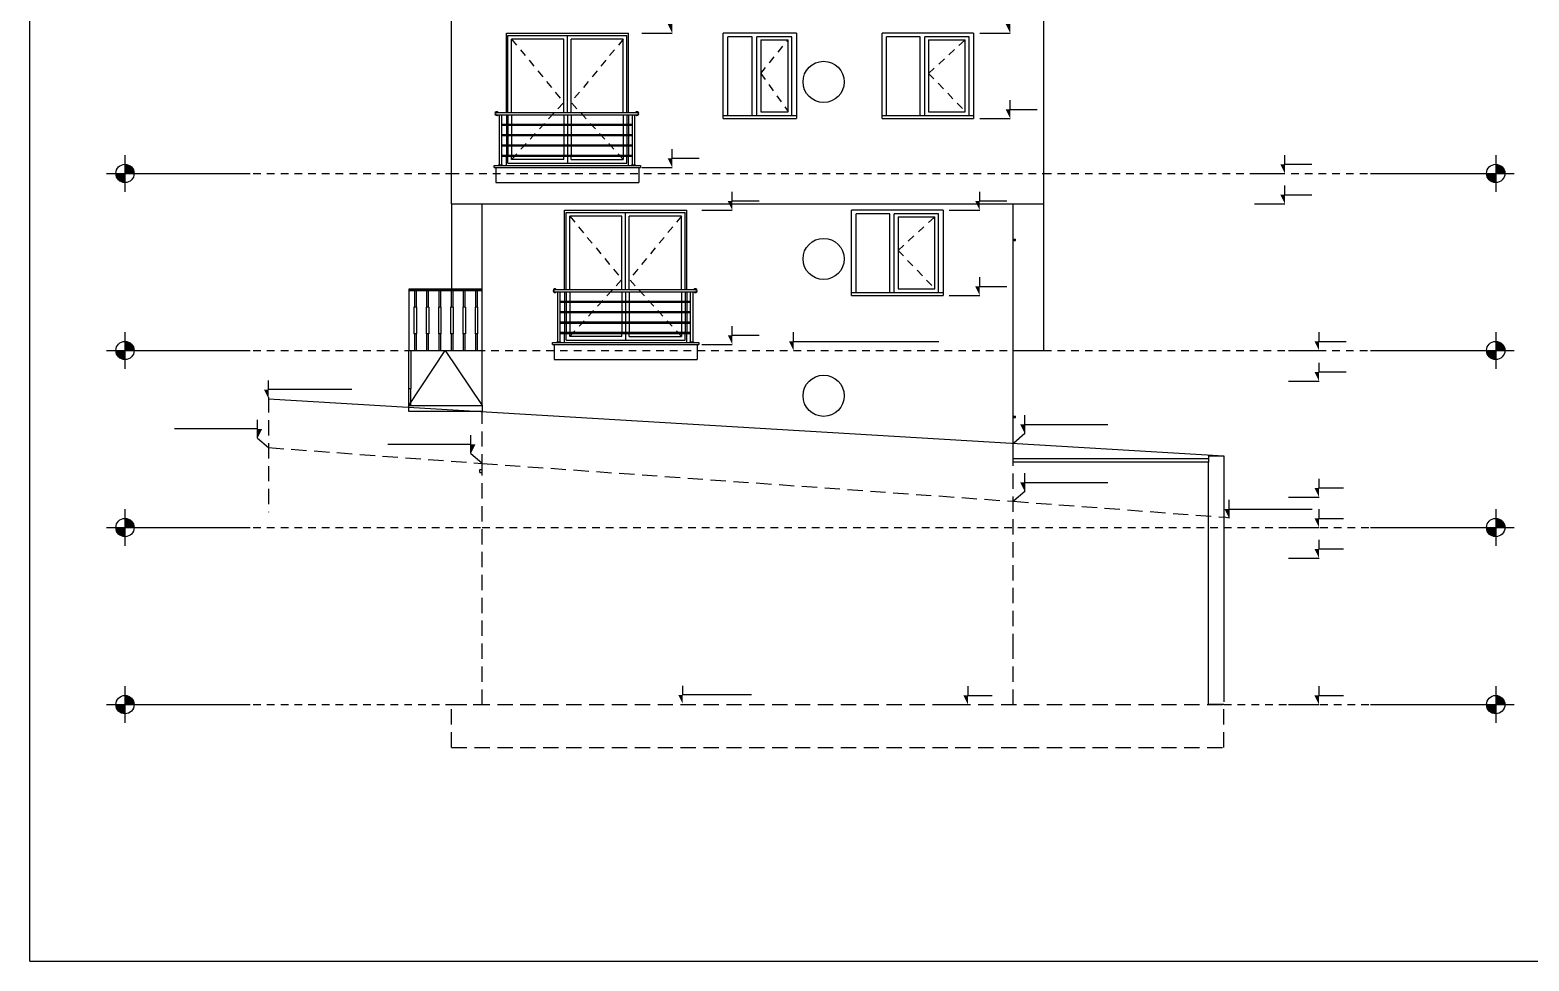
# Model space of a CAD drawing. Header units: metres. Extents: x -220 to 294, y -29 to 18.
# Drawn here: x 51.92 to 76.47, y -12 to 3.25 of the extents above; entities that cross this region are included whole.
import ezdxf

# ---------------------------------------------------------------- set-up
doc = ezdxf.new("R2010")
doc.units = ezdxf.units.M
doc.header["$MEASUREMENT"] = 0
doc.linetypes.add('DASHED2', pattern=[0.375, 0.25, -0.125])
doc.linetypes.add('DASHED4', pattern=[0.1875, 0.125, -0.0625])
for name, color, linetype in [('Cember', 7, 'Continuous'), ('Cizgi', 7, 'Continuous'), ('Kesit_Kot', 7, 'Continuous'), ('Rota', 7, 'Continuous'), ('Standart', 7, 'Continuous'), ('Tarama', 7, 'Continuous')]:
    doc.layers.add(name, color=color, linetype=linetype)

msp = doc.modelspace()

# ---------------------------------------------------------------- hatches: boundary and pattern name
at = {"layer": 'Kesit_Kot', "linetype": 'Continuous', "lineweight": -3}
for points in [[(62.437, 3.2), (62.362, 3.35), (62.437, 3.35)], [(67.974, 3.2), (67.899, 3.35), (67.974, 3.35)], [(67.974, 1.8), (67.899, 1.95), (67.974, 1.95)], [(62.437, 1), (62.362, 1.15), (62.437, 1.15)], [(72.474, 0.9), (72.399, 1.05), (72.474, 1.05)], [(72.474, 0.4), (72.399, 0.55), (72.474, 0.55)], [(63.421, 0.3), (63.346, 0.45), (63.421, 0.45)], [(67.474, 0.3), (67.399, 0.45), (67.474, 0.45)], [(67.474, -1.1), (67.399, -0.95), (67.474, -0.95)], [(63.421, -1.9), (63.346, -1.75), (63.421, -1.75)], [(73.032, -2), (72.957, -1.85), (73.032, -1.85)], [(73.032, -2.5), (72.957, -2.35), (73.032, -2.35)], [(55.824, -2.791), (55.749, -2.641), (55.824, -2.641)], [(55.646, -3.434), (55.721, -3.284), (55.646, -3.284)], [(68.211, -3.361), (68.136, -3.211), (68.211, -3.211)], [(59.139, -3.687), (59.214, -3.537), (59.139, -3.537)], [(68.211, -4.31), (68.136, -4.16), (68.211, -4.16)], [(73.032, -4.4), (72.957, -4.25), (73.032, -4.25)], [(71.558, -4.747), (71.483, -4.597), (71.558, -4.597)], [(73.032, -4.9), (72.957, -4.75), (73.032, -4.75)], [(73.032, -5.4), (72.957, -5.25), (73.032, -5.25)], [(67.282, -7.8), (67.207, -7.65), (67.282, -7.65)], [(73.032, -7.8), (72.957, -7.65), (73.032, -7.65)]]:
    msp.add_hatch(color=216, dxfattribs=at).paths.add_polyline_path(points)
at = {"layer": 'Standart', "linetype": 'Continuous', "lineweight": -3}
for points in [[(64.426, -2), (64.351, -1.85), (64.426, -1.85)], [(62.61, -7.79), (62.535, -7.64), (62.61, -7.64)]]:
    msp.add_hatch(color=216, dxfattribs=at).paths.add_polyline_path(points)
at = {"layer": 'Tarama', "linetype": 'Continuous', "lineweight": -3}
for points in [[(53.623, 0.9), (53.622, 0.917), (53.619, 0.933), (53.614, 0.95), (53.608, 0.965), (53.6, 0.98), (53.59, 0.994), (53.579, 1.006), (53.566, 1.017), (53.553, 1.027), (53.538, 1.035), (53.522, 1.042), (53.506, 1.046), (53.49, 1.049), (53.473, 1.05), (53.473, 0.9)], [(76.076, 0.9), (76.075, 0.917), (76.072, 0.933), (76.068, 0.95), (76.061, 0.965), (76.053, 0.98), (76.043, 0.994), (76.032, 1.006), (76.02, 1.017), (76.006, 1.027), (75.991, 1.035), (75.976, 1.042), (75.959, 1.046), (75.943, 1.049), (75.926, 1.05), (75.926, 0.9)], [(53.323, 0.9), (53.324, 0.883), (53.327, 0.867), (53.331, 0.85), (53.338, 0.835), (53.346, 0.82), (53.356, 0.806), (53.367, 0.794), (53.379, 0.783), (53.393, 0.773), (53.408, 0.765), (53.423, 0.758), (53.439, 0.754), (53.456, 0.751), (53.473, 0.75), (53.473, 0.9)], [(75.776, 0.9), (75.777, 0.883), (75.78, 0.867), (75.785, 0.85), (75.791, 0.835), (75.799, 0.82), (75.809, 0.806), (75.82, 0.794), (75.833, 0.783), (75.846, 0.773), (75.861, 0.765), (75.877, 0.758), (75.893, 0.754), (75.909, 0.751), (75.926, 0.75), (75.926, 0.9)], [(53.623, -2), (53.622, -1.983), (53.619, -1.967), (53.614, -1.95), (53.608, -1.935), (53.6, -1.92), (53.59, -1.906), (53.579, -1.894), (53.566, -1.883), (53.553, -1.873), (53.538, -1.865), (53.522, -1.858), (53.506, -1.854), (53.49, -1.851), (53.473, -1.85), (53.473, -2)], [(76.076, -2), (76.075, -1.983), (76.072, -1.967), (76.068, -1.95), (76.061, -1.935), (76.053, -1.92), (76.043, -1.906), (76.032, -1.894), (76.02, -1.883), (76.006, -1.873), (75.991, -1.865), (75.976, -1.858), (75.959, -1.854), (75.943, -1.851), (75.926, -1.85), (75.926, -2)], [(53.323, -2), (53.324, -2.017), (53.327, -2.033), (53.331, -2.05), (53.338, -2.065), (53.346, -2.08), (53.356, -2.094), (53.367, -2.106), (53.379, -2.117), (53.393, -2.127), (53.408, -2.135), (53.423, -2.142), (53.439, -2.146), (53.456, -2.149), (53.473, -2.15), (53.473, -2)], [(75.776, -2), (75.777, -2.017), (75.78, -2.033), (75.785, -2.05), (75.791, -2.065), (75.799, -2.08), (75.809, -2.094), (75.82, -2.106), (75.833, -2.117), (75.846, -2.127), (75.861, -2.135), (75.877, -2.142), (75.893, -2.146), (75.909, -2.149), (75.926, -2.15), (75.926, -2)], [(53.323, -4.9), (53.324, -4.917), (53.327, -4.933), (53.331, -4.95), (53.338, -4.965), (53.346, -4.98), (53.356, -4.994), (53.367, -5.006), (53.379, -5.017), (53.393, -5.027), (53.408, -5.035), (53.423, -5.042), (53.439, -5.046), (53.456, -5.049), (53.473, -5.05), (53.473, -4.9)], [(53.623, -4.9), (53.622, -4.883), (53.619, -4.867), (53.614, -4.85), (53.608, -4.835), (53.6, -4.82), (53.59, -4.806), (53.579, -4.794), (53.566, -4.783), (53.553, -4.773), (53.538, -4.765), (53.522, -4.758), (53.506, -4.754), (53.49, -4.751), (53.473, -4.75), (53.473, -4.9)], [(75.776, -4.9), (75.777, -4.917), (75.78, -4.933), (75.785, -4.95), (75.791, -4.965), (75.799, -4.98), (75.809, -4.994), (75.82, -5.006), (75.833, -5.017), (75.846, -5.027), (75.861, -5.035), (75.877, -5.042), (75.893, -5.046), (75.909, -5.049), (75.926, -5.05), (75.926, -4.9)], [(76.076, -4.9), (76.075, -4.883), (76.072, -4.867), (76.068, -4.85), (76.061, -4.835), (76.053, -4.82), (76.043, -4.806), (76.032, -4.794), (76.02, -4.783), (76.006, -4.773), (75.991, -4.765), (75.976, -4.758), (75.959, -4.754), (75.943, -4.751), (75.926, -4.75), (75.926, -4.9)], [(53.323, -7.8), (53.324, -7.817), (53.327, -7.833), (53.331, -7.85), (53.338, -7.865), (53.346, -7.88), (53.356, -7.894), (53.367, -7.906), (53.379, -7.917), (53.393, -7.927), (53.408, -7.935), (53.423, -7.942), (53.439, -7.946), (53.456, -7.949), (53.473, -7.95), (53.473, -7.8)], [(53.623, -7.8), (53.622, -7.783), (53.619, -7.767), (53.614, -7.75), (53.608, -7.735), (53.6, -7.72), (53.59, -7.706), (53.579, -7.694), (53.566, -7.683), (53.553, -7.673), (53.538, -7.665), (53.522, -7.658), (53.506, -7.654), (53.49, -7.651), (53.473, -7.65), (53.473, -7.8)], [(75.776, -7.8), (75.777, -7.817), (75.78, -7.833), (75.785, -7.85), (75.791, -7.865), (75.799, -7.88), (75.809, -7.894), (75.82, -7.906), (75.833, -7.917), (75.846, -7.927), (75.861, -7.935), (75.877, -7.942), (75.893, -7.946), (75.909, -7.949), (75.926, -7.95), (75.926, -7.8)], [(76.076, -7.8), (76.075, -7.783), (76.072, -7.767), (76.068, -7.75), (76.061, -7.735), (76.053, -7.72), (76.043, -7.706), (76.032, -7.694), (76.02, -7.683), (76.006, -7.673), (75.991, -7.665), (75.976, -7.658), (75.959, -7.654), (75.943, -7.651), (75.926, -7.65), (75.926, -7.8)]]:
    msp.add_hatch(color=216, dxfattribs=at).paths.add_polyline_path(points)

# ---------------------------------------------------------------- linework, layer by layer
at = {"layer": 'Cember', "color": 237, "linetype": 'Continuous', "lineweight": -3}
for centre in [(64.917, 2.4), (64.917, -0.5), (64.917, -2.742)]:
    msp.add_circle(centre, 0.337, dxfattribs=at)
at = {"layer": 'Cizgi', "color": 18, "linetype": 'Continuous', "lineweight": -3}
for points in [[(51.917, -12), (51.917, 18)], [(55.824, -2.791), (71.474, -3.727)], [(51.917, -12), (163.317, -12)]]:
    msp.add_lwpolyline(points, dxfattribs=at)
at = {"layer": 'Cizgi', "color": 7, "linetype": 'Continuous', "lineweight": -3}
for points in [[(58.824, 0.4), (58.824, 12.38)], [(68.524, 0.4), (68.524, 12.38)], [(58.824, 0.4), (59.324, 0.4)], [(58.824, 0.4), (58.824, -0.995)], [(59.324, 0.4), (64.874, 0.4)], [(59.324, -2), (59.324, 0.4)], [(64.874, 0.4), (68.024, 0.4)], [(68.024, 0.4), (68.524, 0.4)], [(68.024, -0.177), (68.024, 0.4)], [(68.524, -2), (68.524, 0.4)], [(68.024, -0.2), (68.024, -0.177)], [(68.024, -2), (68.024, -0.2)]]:
    msp.add_lwpolyline(points, dxfattribs=at)
at = {"layer": 'Cizgi', "color": 118, "linetype": 'Continuous', "lineweight": -3}
for points in [[(65.874, 1.8), (65.874, 3.2)], [(67.374, 3.2), (65.874, 3.2)], [(67.374, 3.2), (67.374, 1.8)], [(66.499, 3.14), (65.949, 3.14)], [(65.949, 1.85), (65.949, 3.14)], [(66.499, 1.85), (66.499, 3.14)], [(67.299, 3.14), (66.574, 3.14)], [(66.574, 1.85), (66.574, 3.14)], [(66.637, 3.09), (66.637, 1.91)], [(66.637, 3.09), (67.237, 3.09)], [(67.237, 1.91), (67.237, 3.09)], [(67.299, 1.85), (67.299, 3.14)], [(65.874, 1.85), (67.374, 1.85)], [(65.874, 1.8), (67.374, 1.8)], [(66.637, 1.91), (67.237, 1.91)], [(65.374, -1.1), (65.374, 0.3)], [(66.874, 0.3), (65.374, 0.3)], [(66.874, 0.3), (66.874, -1.1)], [(65.999, 0.24), (65.449, 0.24)], [(65.449, -1.05), (65.449, 0.24)], [(65.999, -1.05), (65.999, 0.24)], [(66.799, 0.24), (66.074, 0.24)], [(66.074, -1.05), (66.074, 0.24)], [(66.137, 0.19), (66.137, -0.99)], [(66.137, 0.19), (66.737, 0.19)], [(66.737, -0.99), (66.737, 0.19)], [(66.799, -1.05), (66.799, 0.24)], [(65.374, -1.05), (66.874, -1.05)], [(65.374, -1.1), (66.874, -1.1)], [(66.137, -0.99), (66.737, -0.99)], [(59.256, -2), (59.324, -2)], [(59.324, -2.9), (59.324, -2)], [(68.024, -2), (68.524, -2)], [(68.024, -3.077), (68.024, -2)], [(68.024, -3.1), (68.024, -3.077)], [(68.024, -3.521), (68.024, -3.1)], [(71.224, -3.727), (71.324, -3.727)], [(71.324, -3.727), (71.474, -3.727)], [(71.474, -3.727), (71.474, -7.757)], [(59.324, -4), (59.324, -3.95)], [(71.224, -7.8), (71.224, -4.9)], [(71.474, -7.8), (71.224, -7.8)]]:
    msp.add_lwpolyline(points, dxfattribs=at)
at = {"layer": 'Cizgi', "color": 28, "linetype": 'DASHED4', "lineweight": -3}
for points in [[(66.637, 2.539), (67.237, 3.09)], [(66.637, 2.539), (67.237, 1.915)], [(66.137, -0.361), (66.737, 0.19)], [(66.137, -0.361), (66.737, -0.985)]]:
    msp.add_lwpolyline(points, dxfattribs=at)
at = {"layer": 'Cizgi', "color": 73, "linetype": 'DASHED4', "lineweight": -3}
for points in [[(55.124, 0.9), (58.824, 0.9)], [(58.824, 0.9), (68.524, 0.9)], [(68.524, 0.9), (74.474, 0.9)], [(55.124, -2), (58.124, -2)], [(58.124, -2), (68.524, -2)], [(68.524, -2), (74.474, -2)], [(55.124, -4.9), (59.324, -4.9)], [(59.324, -4.9), (71.474, -4.9)], [(71.474, -4.9), (74.474, -4.9)], [(55.124, -7.8), (59.324, -7.8)], [(71.474, -7.8), (74.474, -7.8)]]:
    msp.add_lwpolyline(points, dxfattribs=at)
at = {"layer": 'Cizgi', "color": 98, "linetype": 'Continuous', "lineweight": -3}
for points in [[(68.024, -0.177), (68.062, -0.177)], [(68.024, -0.2), (68.062, -0.2)], [(68.062, -0.2), (68.062, -0.177)], [(59.324, -0.995), (58.124, -0.995)], [(58.124, -0.995), (58.124, -2)], [(59.324, -1.007), (58.124, -1.007)], [(59.324, -1.02), (58.124, -1.02)], [(58.214, -1.02), (58.214, -1.292)], [(58.242, -1.02), (58.242, -1.292)], [(58.414, -1.02), (58.414, -1.292)], [(58.442, -1.02), (58.442, -1.292)], [(58.614, -1.02), (58.614, -1.292)], [(58.642, -1.02), (58.642, -1.292)], [(58.814, -1.02), (58.814, -1.292)], [(58.842, -1.02), (58.842, -1.292)], [(59.014, -1.02), (59.014, -1.292)], [(59.042, -1.02), (59.042, -1.292)], [(59.214, -1.02), (59.214, -1.292)], [(59.242, -1.02), (59.242, -1.292)], [(59.324, -2), (59.324, -0.995)], [(58.249, -1.292), (58.207, -1.292)], [(58.207, -1.292), (58.207, -1.728)], [(58.249, -1.292), (58.249, -1.728)], [(58.449, -1.292), (58.407, -1.292)], [(58.407, -1.292), (58.407, -1.728)], [(58.449, -1.292), (58.449, -1.728)], [(58.649, -1.292), (58.607, -1.292)], [(58.607, -1.292), (58.607, -1.728)], [(58.649, -1.292), (58.649, -1.728)], [(58.849, -1.292), (58.807, -1.292)], [(58.807, -1.292), (58.807, -1.728)], [(58.849, -1.292), (58.849, -1.728)], [(59.049, -1.292), (59.007, -1.292)], [(59.007, -1.292), (59.007, -1.728)], [(59.049, -1.292), (59.049, -1.728)], [(59.249, -1.292), (59.207, -1.292)], [(59.207, -1.292), (59.207, -1.728)], [(59.249, -1.292), (59.249, -1.728)], [(58.249, -1.728), (58.207, -1.728)], [(58.214, -1.728), (58.214, -2)], [(58.242, -1.728), (58.242, -2)], [(58.449, -1.728), (58.407, -1.728)], [(58.414, -1.728), (58.414, -2)], [(58.442, -1.728), (58.442, -2)], [(58.649, -1.728), (58.607, -1.728)], [(58.614, -1.728), (58.614, -2)], [(58.642, -1.728), (58.642, -2)], [(58.849, -1.728), (58.807, -1.728)], [(58.814, -1.728), (58.814, -2)], [(58.842, -1.728), (58.842, -2)], [(59.049, -1.728), (59.007, -1.728)], [(59.014, -1.728), (59.014, -2)], [(59.042, -1.728), (59.042, -2)], [(59.249, -1.728), (59.207, -1.728)], [(59.214, -1.728), (59.214, -2)], [(59.242, -1.728), (59.242, -2)], [(58.124, -2.9), (58.124, -2)], [(58.124, -2.622), (58.124, -2)], [(58.124, -2), (58.153, -2)], [(58.124, -2), (59.256, -2)], [(58.153, -2), (58.16, -2)], [(58.16, -2.622), (58.16, -2)], [(58.246, -2), (58.824, -2)], [(58.824, -2), (59.324, -2)], [(58.124, -2.9), (58.124, -2.622)], [(58.124, -2.622), (58.153, -2.622)], [(58.153, -2.9), (58.153, -2.622)], [(58.153, -2.622), (58.16, -2.622)], [(58.124, -2.9), (58.21, -2.9)], [(58.153, -2.9), (58.124, -2.9)], [(58.124, -2.928), (58.124, -2.9)], [(58.124, -3), (58.124, -2.928)], [(58.21, -2.9), (59.324, -2.9)], [(59.324, -2.9), (59.324, -3)], [(59.324, -3), (58.124, -3)], [(68.024, -3.077), (68.062, -3.077)], [(68.024, -3.1), (68.062, -3.1)], [(68.062, -3.1), (68.062, -3.077)], [(68.024, -3.87), (68.024, -3.77)], [(68.024, -3.77), (71.224, -3.77)], [(71.224, -3.827), (68.024, -3.827)], [(71.224, -3.727), (71.224, -3.827)], [(71.224, -4.4), (71.224, -3.827)], [(59.287, -4), (59.287, -3.95)], [(59.287, -3.95), (59.324, -3.95)], [(59.287, -4), (59.324, -4)], [(71.224, -4.9), (71.224, -4.4)]]:
    msp.add_lwpolyline(points, dxfattribs=at)
at = {"layer": 'Cizgi', "color": 28, "linetype": 'Continuous', "lineweight": -3}
for points in [[(58.124, -2.9), (58.717, -2)], [(58.717, -2), (59.324, -2.9)]]:
    msp.add_lwpolyline(points, dxfattribs=at)
at = {"layer": 'Cizgi', "color": 1, "linetype": 'DASHED2', "lineweight": -3}
msp.add_lwpolyline([(55.824, -2.767), (55.824, -4.646)], dxfattribs=at)
at = {"layer": 'Cizgi', "color": 118, "linetype": 'DASHED2', "lineweight": -3}
for points in [[(59.324, -3.95), (59.324, -3)], [(68.024, -3.77), (68.024, -3.521)], [(68.024, -6.89), (68.024, -3.87)], [(59.324, -7.8), (59.324, -4)], [(68.024, -7.8), (68.024, -6.89)], [(58.824, -8.5), (58.824, -7.8)], [(58.824, -7.8), (71.474, -7.8)], [(71.474, -8.5), (71.474, -7.8)], [(58.824, -8.5), (71.474, -8.5)]]:
    msp.add_lwpolyline(points, dxfattribs=at)
at = {"layer": 'Kesit_Kot', "color": 216, "linetype": 'Continuous', "lineweight": -3}
for points in [[(61.937, 3.2), (62.437, 3.2)], [(67.474, 3.2), (67.974, 3.2)], [(67.974, 1.95), (67.974, 2.1)], [(67.474, 1.8), (67.974, 1.8)], [(67.974, 1.95), (68.416, 1.95)], [(62.437, 1.15), (62.437, 1.3)], [(61.937, 1), (62.437, 1)], [(62.437, 1.15), (62.878, 1.15)], [(72.474, 1.05), (72.474, 1.2)], [(72.474, 1.05), (72.916, 1.05)], [(71.974, 0.9), (72.474, 0.9)], [(63.421, 0.45), (63.421, 0.6)], [(67.474, 0.45), (67.474, 0.6)], [(72.474, 0.55), (72.474, 0.7)], [(72.474, 0.55), (72.916, 0.55)], [(62.921, 0.3), (63.421, 0.3)], [(63.421, 0.45), (63.863, 0.45)], [(66.974, 0.3), (67.474, 0.3)], [(67.474, 0.45), (67.916, 0.45)], [(71.974, 0.4), (72.474, 0.4)], [(67.474, -0.95), (67.474, -0.8)], [(67.474, -0.95), (67.916, -0.95)], [(66.974, -1.1), (67.474, -1.1)], [(63.421, -1.75), (63.421, -1.6)], [(73.032, -1.85), (73.032, -1.7)], [(62.921, -1.9), (63.421, -1.9)], [(63.421, -1.75), (63.863, -1.75)], [(73.032, -1.85), (73.474, -1.85)], [(72.532, -2), (73.032, -2)], [(73.032, -2.35), (73.032, -2.2)], [(73.032, -2.35), (73.474, -2.35)], [(55.824, -2.641), (55.824, -2.491)], [(57.187, -2.641), (55.824, -2.641)], [(72.532, -2.5), (73.032, -2.5)], [(55.646, -3.284), (55.646, -3.134)], [(68.211, -3.211), (68.211, -3.061)], [(55.646, -3.284), (54.284, -3.284)], [(55.646, -3.434), (55.646, -3.284)], [(55.646, -3.434), (55.823, -3.589)], [(59.139, -3.537), (59.139, -3.387)], [(68.211, -3.361), (68.034, -3.516)], [(68.211, -3.211), (69.573, -3.211)], [(68.211, -3.361), (68.211, -3.211)], [(59.139, -3.537), (57.777, -3.537)], [(59.139, -3.687), (59.139, -3.537)], [(59.139, -3.687), (59.316, -3.842)], [(68.211, -4.16), (68.211, -4.01)], [(68.211, -4.16), (69.573, -4.16)], [(68.211, -4.31), (68.211, -4.16)], [(73.032, -4.25), (73.032, -4.1)], [(68.211, -4.31), (68.034, -4.465)], [(72.532, -4.4), (73.032, -4.4)], [(73.032, -4.25), (73.43, -4.25)], [(71.558, -4.597), (71.558, -4.447)], [(71.558, -4.597), (72.92, -4.597)], [(71.558, -4.747), (71.558, -4.597)], [(73.032, -4.75), (73.032, -4.6)], [(71.558, -4.747), (71.476, -4.731)], [(72.532, -4.9), (73.032, -4.9)], [(73.032, -4.75), (73.43, -4.75)], [(73.032, -5.25), (73.032, -5.1)], [(72.532, -5.4), (73.032, -5.4)], [(73.032, -5.25), (73.43, -5.25)], [(67.282, -7.65), (67.282, -7.5)], [(73.032, -7.65), (73.032, -7.5)], [(66.782, -7.8), (67.282, -7.8)], [(67.282, -7.65), (67.68, -7.65)], [(72.532, -7.8), (73.032, -7.8)], [(73.032, -7.65), (73.43, -7.65)]]:
    msp.add_lwpolyline(points, dxfattribs=at)
at = {"layer": 'Rota', "color": 95, "linetype": 'DASHED2', "lineweight": -3}
for points in [[(55.824, -3.59), (59.324, -3.85)], [(59.324, -3.85), (68.024, -4.47)], [(68.024, -4.47), (71.474, -4.73)]]:
    msp.add_lwpolyline(points, dxfattribs=at)
at = {"layer": 'Standart', "color": 178, "linetype": 'Continuous', "lineweight": -3}
for points in [[(59.72, 3.2), (61.72, 3.2)], [(59.72, 1.9), (59.72, 3.2)], [(61.72, 1.9), (61.72, 3.2)], [(59.72, 1.86), (59.72, 1.71)], [(61.72, 1.86), (61.72, 1.71)], [(59.72, 1.69), (59.72, 1.54)], [(59.72, 1.52), (59.72, 1.37)], [(61.72, 1.69), (61.72, 1.54)], [(61.72, 1.52), (61.72, 1.37)], [(59.72, 1.35), (59.72, 1.201)], [(61.72, 1.35), (61.72, 1.201)], [(59.72, 1.03), (59.72, 1.181)], [(61.72, 1.03), (61.72, 1.181)], [(60.674, 0.3), (62.674, 0.3)], [(60.674, -1), (60.674, 0.3)], [(62.674, -1), (62.674, 0.3)], [(60.674, -1.04), (60.674, -1.19)], [(60.674, -1.21), (60.674, -1.36)], [(62.674, -1.04), (62.674, -1.19)], [(62.674, -1.21), (62.674, -1.36)], [(60.674, -1.38), (60.674, -1.53)], [(62.674, -1.38), (62.674, -1.53)], [(60.674, -1.55), (60.674, -1.699)], [(62.674, -1.55), (62.674, -1.699)], [(60.674, -1.87), (60.674, -1.719)], [(62.674, -1.87), (62.674, -1.719)]]:
    msp.add_lwpolyline(points, dxfattribs=at)
at = {"layer": 'Standart', "color": 118, "linetype": 'Continuous', "lineweight": -3}
for points in [[(63.274, 1.8), (63.274, 3.2)], [(64.474, 3.2), (63.274, 3.2)], [(64.474, 3.2), (64.474, 1.8)], [(59.746, 3.16), (61.695, 3.16)], [(59.746, 1.9), (59.746, 3.16)], [(60.66, 3.1), (59.806, 3.1)], [(59.806, 1.9), (59.806, 3.1)], [(60.66, 1.9), (60.66, 3.1)], [(60.72, 1.9), (60.72, 3.16)], [(61.635, 3.1), (60.78, 3.1)], [(60.78, 1.9), (60.78, 3.1)], [(61.635, 1.9), (61.635, 3.1)], [(61.695, 1.9), (61.695, 3.16)], [(63.749, 3.14), (63.349, 3.14)], [(63.349, 1.85), (63.349, 3.14)], [(63.749, 1.85), (63.749, 3.14)], [(64.399, 3.14), (63.824, 3.14)], [(63.824, 1.85), (63.824, 3.14)], [(63.887, 3.09), (63.887, 1.91)], [(63.887, 3.09), (64.337, 3.09)], [(64.337, 1.91), (64.337, 3.09)], [(64.399, 1.85), (64.399, 3.14)], [(59.746, 1.86), (59.746, 1.71)], [(59.806, 1.86), (59.806, 1.71)], [(60.66, 1.86), (60.66, 1.71)], [(60.72, 1.86), (60.72, 1.71)], [(60.78, 1.86), (60.78, 1.71)], [(61.635, 1.86), (61.635, 1.71)], [(61.695, 1.86), (61.695, 1.71)], [(63.274, 1.85), (64.474, 1.85)], [(63.274, 1.8), (64.474, 1.8)], [(63.887, 1.91), (64.337, 1.91)], [(59.746, 1.69), (59.746, 1.54)], [(59.746, 1.52), (59.746, 1.37)], [(59.806, 1.69), (59.806, 1.54)], [(59.806, 1.52), (59.806, 1.37)], [(60.66, 1.69), (60.66, 1.54)], [(60.66, 1.52), (60.66, 1.37)], [(60.72, 1.69), (60.72, 1.54)], [(60.72, 1.52), (60.72, 1.37)], [(60.78, 1.69), (60.78, 1.54)], [(60.78, 1.52), (60.78, 1.37)], [(61.635, 1.69), (61.635, 1.54)], [(61.635, 1.52), (61.635, 1.37)], [(61.695, 1.69), (61.695, 1.54)], [(61.695, 1.52), (61.695, 1.37)], [(59.746, 1.35), (59.746, 1.201)], [(59.806, 1.35), (59.806, 1.201)], [(60.66, 1.35), (60.66, 1.201)], [(60.72, 1.35), (60.72, 1.201)], [(60.78, 1.35), (60.78, 1.201)], [(61.635, 1.35), (61.635, 1.201)], [(61.695, 1.35), (61.695, 1.201)], [(59.746, 1.07), (59.746, 1.181)], [(59.746, 1.07), (61.695, 1.07)], [(59.806, 1.13), (59.806, 1.181)], [(60.66, 1.13), (59.806, 1.13)], [(60.66, 1.13), (60.66, 1.181)], [(60.72, 1.181), (60.72, 1.07)], [(60.78, 1.13), (60.78, 1.181)], [(60.78, 1.13), (61.635, 1.13)], [(61.635, 1.181), (61.635, 1.13)], [(61.695, 1.07), (61.695, 1.181)], [(60.7, 0.26), (62.649, 0.26)], [(60.7, -1), (60.7, 0.26)], [(61.674, -1), (61.674, 0.26)], [(62.649, -1), (62.649, 0.26)], [(61.614, 0.2), (60.76, 0.2)], [(60.76, -1), (60.76, 0.2)], [(61.614, -1), (61.614, 0.2)], [(62.589, 0.2), (61.734, 0.2)], [(61.734, -1), (61.734, 0.2)], [(62.589, -1), (62.589, 0.2)], [(60.7, -1.04), (60.7, -1.19)], [(60.7, -1.21), (60.7, -1.36)], [(60.76, -1.04), (60.76, -1.19)], [(60.76, -1.21), (60.76, -1.36)], [(61.614, -1.04), (61.614, -1.19)], [(61.614, -1.21), (61.614, -1.36)], [(61.674, -1.04), (61.674, -1.19)], [(61.674, -1.21), (61.674, -1.36)], [(61.734, -1.04), (61.734, -1.19)], [(61.734, -1.21), (61.734, -1.36)], [(62.589, -1.04), (62.589, -1.19)], [(62.589, -1.21), (62.589, -1.36)], [(62.649, -1.04), (62.649, -1.19)], [(62.649, -1.21), (62.649, -1.36)], [(60.7, -1.38), (60.7, -1.53)], [(60.76, -1.38), (60.76, -1.53)], [(61.614, -1.38), (61.614, -1.53)], [(61.674, -1.38), (61.674, -1.53)], [(61.734, -1.38), (61.734, -1.53)], [(62.589, -1.38), (62.589, -1.53)], [(62.649, -1.38), (62.649, -1.53)], [(60.7, -1.55), (60.7, -1.699)], [(60.76, -1.55), (60.76, -1.699)], [(61.614, -1.55), (61.614, -1.699)], [(61.674, -1.55), (61.674, -1.699)], [(61.734, -1.55), (61.734, -1.699)], [(62.589, -1.55), (62.589, -1.699)], [(62.649, -1.55), (62.649, -1.699)], [(60.7, -1.83), (60.7, -1.719)], [(60.7, -1.83), (62.649, -1.83)], [(60.76, -1.77), (60.76, -1.719)], [(61.614, -1.77), (60.76, -1.77)], [(61.614, -1.77), (61.614, -1.719)], [(61.674, -1.719), (61.674, -1.83)], [(61.734, -1.77), (61.734, -1.719)], [(61.734, -1.77), (62.589, -1.77)], [(62.589, -1.719), (62.589, -1.77)], [(62.649, -1.83), (62.649, -1.719)]]:
    msp.add_lwpolyline(points, dxfattribs=at)
at = {"layer": 'Standart', "color": 28, "linetype": 'DASHED4', "lineweight": -3}
for points in [[(59.806, 3.1), (60.66, 2.065)], [(61.635, 3.1), (60.78, 2.065)], [(63.887, 2.539), (64.337, 3.09)], [(63.887, 2.539), (64.337, 1.915)], [(59.806, 1.13), (60.66, 2.065)], [(61.635, 1.13), (60.78, 2.065)], [(60.76, 0.2), (61.614, -0.835)], [(62.589, 0.2), (61.734, -0.835)], [(60.76, -1.77), (61.614, -0.835)], [(62.589, -1.77), (61.734, -0.835)]]:
    msp.add_lwpolyline(points, dxfattribs=at)
at = {"layer": 'Standart', "color": 198, "linetype": 'Continuous', "lineweight": -3}
for points in [[(59.561, 1.9), (61.861, 1.9)], [(59.562, 1.86), (61.859, 1.86)], [(59.602, 1.86), (59.602, 1.04)], [(59.642, 1.86), (59.642, 1.04)], [(61.779, 1.86), (61.779, 1.04)], [(61.819, 1.86), (61.819, 1.04)], [(59.642, 1.71), (61.779, 1.71)], [(59.642, 1.69), (61.779, 1.69)], [(59.642, 1.54), (61.779, 1.54)], [(59.642, 1.52), (61.779, 1.52)], [(59.642, 1.37), (61.779, 1.37)], [(59.642, 1.35), (61.779, 1.35)], [(59.52, 1), (59.52, 1.03)], [(59.52, 1.03), (61.92, 1.03)], [(59.52, 1), (61.92, 1)], [(59.55, 1), (59.55, 0.75)], [(59.592, 1.04), (59.652, 1.04)], [(59.592, 1.04), (59.592, 1.03)], [(59.642, 1.201), (61.779, 1.201)], [(59.642, 1.181), (61.779, 1.181)], [(59.652, 1.04), (59.652, 1.03)], [(61.769, 1.04), (61.829, 1.04)], [(61.769, 1.04), (61.769, 1.03)], [(61.829, 1.04), (61.829, 1.03)], [(61.89, 1), (61.89, 0.75)], [(61.92, 1.03), (61.92, 1)], [(59.55, 0.75), (61.89, 0.75)], [(60.515, -1), (62.815, -1)], [(60.516, -1.04), (62.813, -1.04)], [(60.556, -1.04), (60.556, -1.86)], [(60.596, -1.04), (60.596, -1.86)], [(60.596, -1.19), (62.733, -1.19)], [(60.596, -1.21), (62.733, -1.21)], [(62.733, -1.04), (62.733, -1.86)], [(62.773, -1.04), (62.773, -1.86)], [(60.596, -1.36), (62.733, -1.36)], [(60.596, -1.38), (62.733, -1.38)], [(60.596, -1.53), (62.733, -1.53)], [(60.596, -1.55), (62.733, -1.55)], [(60.596, -1.699), (62.733, -1.699)], [(60.474, -1.9), (60.474, -1.87)], [(60.474, -1.87), (62.874, -1.87)], [(60.474, -1.9), (62.874, -1.9)], [(60.504, -1.9), (60.504, -2.15)], [(60.546, -1.86), (60.606, -1.86)], [(60.546, -1.86), (60.546, -1.87)], [(60.596, -1.719), (62.733, -1.719)], [(60.606, -1.86), (60.606, -1.87)], [(62.723, -1.86), (62.783, -1.86)], [(62.723, -1.86), (62.723, -1.87)], [(62.783, -1.86), (62.783, -1.87)], [(62.844, -1.9), (62.844, -2.15)], [(62.874, -1.87), (62.874, -1.9)], [(60.504, -2.15), (62.844, -2.15)]]:
    msp.add_lwpolyline(points, dxfattribs=at)
at = {"layer": 'Standart', "color": 216, "linetype": 'Continuous', "lineweight": -3}
for points in [[(53.473, 1.2), (53.473, 0.6)], [(75.926, 1.2), (75.926, 0.6)], [(53.173, 0.9), (53.773, 0.9)], [(53.773, 0.9), (55.524, 0.9)], [(73.874, 0.9), (75.626, 0.9)], [(75.626, 0.9), (76.226, 0.9)], [(53.473, -1.7), (53.473, -2.3)], [(64.426, -1.85), (64.426, -1.7)], [(75.926, -1.7), (75.926, -2.3)], [(64.426, -1.85), (66.805, -1.85)], [(53.173, -2), (53.773, -2)], [(53.773, -2), (55.524, -2)], [(73.874, -2), (75.626, -2)], [(75.626, -2), (76.226, -2)], [(53.473, -4.6), (53.473, -5.2)], [(75.926, -4.6), (75.926, -5.2)], [(53.173, -4.9), (53.773, -4.9)], [(53.773, -4.9), (55.524, -4.9)], [(73.874, -4.9), (75.626, -4.9)], [(75.626, -4.9), (76.226, -4.9)], [(53.473, -7.5), (53.473, -8.1)], [(62.61, -7.64), (62.61, -7.49)], [(75.926, -7.5), (75.926, -8.1)], [(53.173, -7.8), (53.773, -7.8)], [(53.773, -7.8), (55.524, -7.8)], [(63.733, -7.64), (62.61, -7.64)], [(73.874, -7.8), (75.626, -7.8)], [(75.626, -7.8), (76.226, -7.8)]]:
    msp.add_lwpolyline(points, dxfattribs=at)
for centre in [(53.473, 0.9), (75.926, 0.9), (53.473, -2), (75.926, -2), (53.473, -4.9), (75.926, -4.9), (53.473, -7.8), (75.926, -7.8)]:
    msp.add_circle(centre, 0.15, dxfattribs=at)
at = {"layer": 'Standart', "color": 98, "linetype": 'Continuous', "lineweight": -3}
for centre, start, end in [((59.562, 1.88), 41.6226, 318.1897), ((61.859, 1.88), 221.8103, 138.3774), ((60.516, -1.02), 41.6226, 318.1897), ((62.813, -1.02), 221.8103, 138.3774)]:
    msp.add_arc(centre, 0.03, start, end, dxfattribs=at)
at = {"layer": 'Standart', "color": 198, "linetype": 'Continuous', "lineweight": -3}
for centre, start, end in [((59.562, 1.88), 94.9426, 270), ((61.859, 1.88), 270, 85.0574), ((60.516, -1.02), 94.9426, 270), ((62.813, -1.02), 270, 85.0574)]:
    msp.add_arc(centre, 0.02, start, end, dxfattribs=at)

doc.saveas('drawing.dxf')
